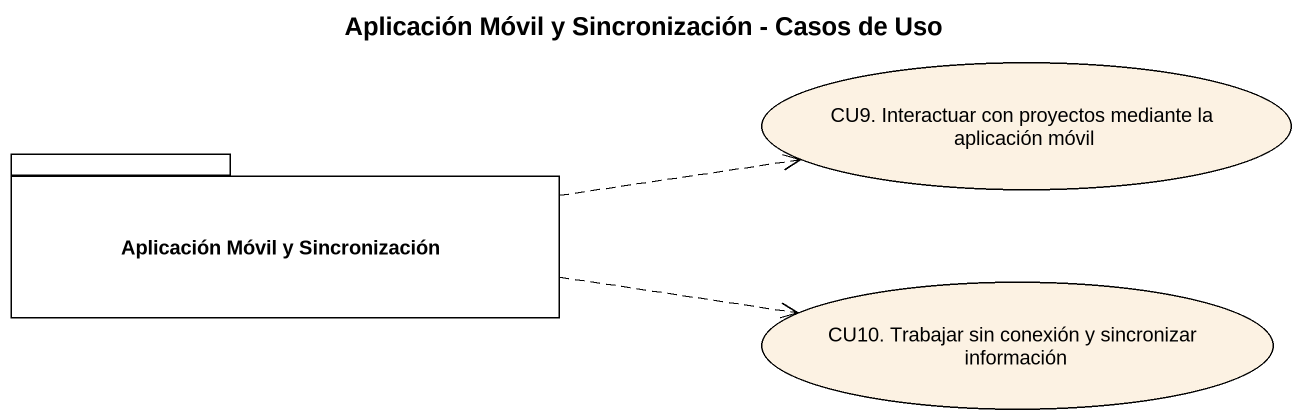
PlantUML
@startuml
title Aplicación Móvil y Sincronización - Casos de Uso
usecase "CU9. Interactuar con proyectos mediante la aplicación móvil" as CU9_Interactuar_con
package "Aplicación Móvil y Sincronización" as Aplicación_Móvil_y {
}
usecase "CU10. Trabajar sin conexión y sincronizar información" as CU10_Trabajar_sin_conexión
Aplicación_Móvil_y .right.> CU9_Interactuar_con
Aplicación_Móvil_y .right.> CU10_Trabajar_sin_conexión
@enduml
